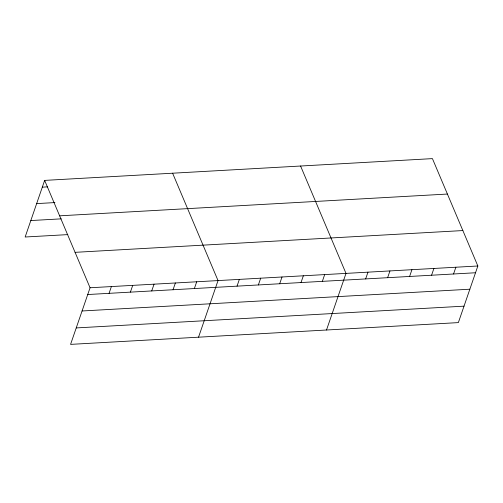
<?xml version="1.0" encoding="UTF-8"?>
<svg xmlns="http://www.w3.org/2000/svg" width="503" height="503" viewBox="0 0 503 503"><rect width="100%" height="100%" fill="white"/><g stroke="black" fill="none" stroke-linecap="round" stroke-linejoin="round"><path stroke-width="0.75" d="M44.641 180.395L90.062 287.766L70.571 344.379L458.359 322.605L477.85 265.993L432.429 158.621L44.641 180.395L25.15 237.007L67.804 234.612M109.063 293.337L111.389 286.572M130.39 292.136L132.717 285.371M151.717 290.941L154.05 284.176M173.045 289.741L175.377 282.975M194.378 288.546L196.704 281.781M198.54 337.192L218.032 280.58L172.611 173.208M237.032 286.15L239.359 279.385M258.36 284.95L260.692 278.19M279.687 283.755L282.02 276.99M301.014 282.554L303.347 275.795M322.348 281.359L324.674 274.594M326.51 330.012L346.001 273.399L300.58 166.021M365.65 278.926L367.976 272.161M387.624 277.694L389.951 270.928M409.599 276.461L411.926 269.696M431.574 275.229L433.9 268.464M453.549 273.99L455.875 267.225M42.315 187.16L47.647 186.858M36.65 203.608L54.934 202.583M59.631 215.825L447.419 194.051M30.815 220.553L61.284 218.843M75.073 252.336L462.861 230.563M90.062 287.766L477.85 265.993M87.736 294.532L475.524 272.758M82.071 310.98L469.859 289.206M76.236 327.931L464.024 306.157"/></g></svg>
